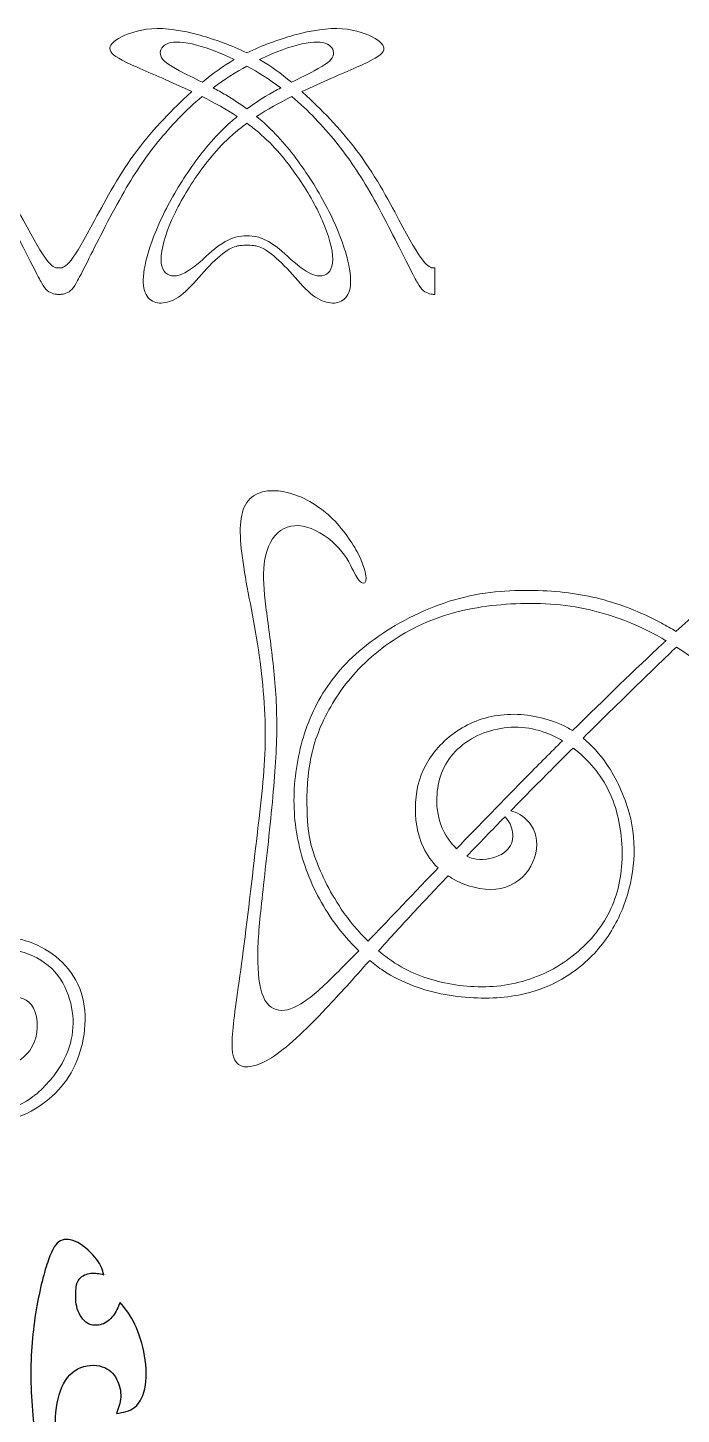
# Model space of a CAD drawing. Header units: millimetres. Extents: x -133 to 101, y -125 to 127.
# Drawn here: x -57.5 to -11.5, y 21.4 to 119.1 of the extents above; entities that cross this region are included whole.
import ezdxf

# ---------------------------------------------------------------- set-up
doc = ezdxf.new("R2010")
doc.units = ezdxf.units.MM
doc.header["$MEASUREMENT"] = 0
doc.layers.add('DV1_Layer_1', color=7, linetype='Continuous')
doc.layers.add('Layer 1', color=7, linetype='Continuous')

msp = doc.modelspace()

# ---------------------------------------------------------------- linework, layer by layer
at = {"layer": 'DV1_Layer_1', "color": 5, "linetype": 'Continuous'}
for points, knots in [([(-52.186, 31.237), (-52.281, 31.57), (-52.376, 31.903), (-52.691, 32.319), (-53.006, 32.736), (-53.542, 33.235), (-54.017, 33.497), (-54.493, 33.759), (-54.91, 33.783), (-55.237, 33.616), (-55.564, 33.45), (-55.802, 33.093), (-56.087, 32.284), (-56.373, 31.475), (-56.706, 30.214), (-56.95, 28.763), (-57.194, 27.312), (-57.348, 25.67), (-57.33, 23.945), (-57.312, 22.22), (-57.122, 20.412), (-56.902, 18.967), (-56.682, 17.522), (-56.432, 16.439), (-56.182, 15.553), (-55.933, 14.667), (-55.683, 13.977), (-55.433, 13.287)], [1.12380952, 1.12380952, 1.12380952, 1.12380952, 1.13333333, 1.13333333, 1.13333333, 1.14285714, 1.14285714, 1.14285714, 1.15238095, 1.15238095, 1.15238095, 1.16190476, 1.16190476, 1.16190476, 1.17142857, 1.17142857, 1.17142857, 1.18095238, 1.18095238, 1.18095238, 1.19047619, 1.19047619, 1.19047619, 1.2, 1.2, 1.2, 1.20952381, 1.20952381, 1.20952381, 1.20952381]), ([(-51.044, 29.274), (-51.186, 28.941), (-51.329, 28.608), (-51.531, 28.335), (-51.734, 28.061), (-51.995, 27.847), (-52.316, 27.74), (-52.638, 27.633), (-53.018, 27.633), (-53.339, 27.823), (-53.661, 28.013), (-53.922, 28.394), (-54.053, 28.828), (-54.184, 29.262), (-54.184, 29.75), (-54.154, 30.125), (-54.125, 30.499), (-54.065, 30.761), (-53.708, 31.166), (-53.411, 31.308), (-53.108, 31.344), (-52.804, 31.38), (-52.495, 31.308), (-52.186, 31.237)], [1.04761905, 1.04761905, 1.04761905, 1.04761905, 1.05714286, 1.05714286, 1.05714286, 1.06666667, 1.06666667, 1.06666667, 1.07619048, 1.07619048, 1.07619048, 1.08571429, 1.08571429, 1.08571429, 1.0952381, 1.0952381, 1.0952381, 1.1047619, 1.1047619, 1.11428571, 1.11428571, 1.11428571, 1.12380952, 1.12380952, 1.12380952, 1.12380952]), ([(-51.293, 21.459), (-50.83, 21.531), (-50.366, 21.602), (-49.997, 21.905), (-49.628, 22.209), (-49.355, 22.744), (-49.14, 24.147), (-49.2, 25.016), (-49.366, 25.825), (-49.533, 26.634), (-49.807, 27.383), (-50.401, 28.513), (-50.723, 28.894), (-51.044, 29.274)], [1, 1, 1, 1, 1.00952381, 1.00952381, 1.00952381, 1.01904762, 1.01904762, 1.02857143, 1.02857143, 1.02857143, 1.03809524, 1.03809524, 1.04761905, 1.04761905, 1.04761905, 1.04761905]), ([(-54.077, 13.287), (-54.481, 14.572), (-54.886, 15.857), (-55.159, 17.076), (-55.433, 18.295), (-55.576, 19.449), (-55.594, 20.46), (-55.611, 21.471), (-55.504, 22.339), (-55.243, 23.053), (-54.981, 23.767), (-54.565, 24.326), (-54.017, 24.611), (-53.47, 24.897), (-52.792, 24.909), (-52.299, 24.754), (-51.805, 24.599), (-51.496, 24.278), (-51.288, 23.886), (-51.079, 23.493), (-50.972, 23.029), (-50.99, 22.613), (-51.008, 22.197), (-51.151, 21.828), (-51.293, 21.459)], [0.91428571, 0.91428571, 0.91428571, 0.91428571, 0.92380952, 0.92380952, 0.92380952, 0.93333333, 0.93333333, 0.93333333, 0.94285714, 0.94285714, 0.94285714, 0.95238095, 0.95238095, 0.95238095, 0.96190476, 0.96190476, 0.96190476, 0.97142857, 0.97142857, 0.97142857, 0.98095238, 0.98095238, 0.98095238, 1, 1, 1, 1])]:
    msp.add_open_spline(points, degree=3, knots=knots, dxfattribs=at)
at = {"layer": 'Layer 1', "color": 5, "lineweight": 20}
msp.add_line((-28.856, 100.314), (-28.856, 102.172), dxfattribs=at)
for points, knots in [([(-42.102, 117.335), (-43.191, 117.869), (-44.347, 118.278), (-45.393, 118.568), (-46.692, 118.927), (-47.822, 119.102), (-48.806, 119.033), (-49.79, 118.963), (-50.63, 118.649), (-51.149, 118.341), (-51.669, 118.033), (-51.868, 117.731), (-51.696, 117.429), (-51.524, 117.127), (-50.98, 116.825), (-49.833, 116.315), (-48.834, 115.87), (-47.377, 115.268), (-45.982, 114.606)], [1.06741573, 1.06741573, 1.06741573, 1.06741573, 1.07303371, 1.07303371, 1.07303371, 1.07865169, 1.07865169, 1.07865169, 1.08426966, 1.08426966, 1.08426966, 1.08988764, 1.08988764, 1.08988764, 1.09550562, 1.09550562, 1.09550562, 1.1011236, 1.1011236, 1.1011236, 1.1011236]), ([(-38.221, 114.606), (-36.826, 115.268), (-35.369, 115.87), (-34.37, 116.315), (-33.223, 116.825), (-32.679, 117.127), (-32.507, 117.429), (-32.335, 117.731), (-32.534, 118.033), (-33.054, 118.341), (-33.573, 118.649), (-34.413, 118.963), (-35.397, 119.033), (-36.382, 119.102), (-37.511, 118.927), (-38.81, 118.568), (-39.856, 118.278), (-41.013, 117.869), (-42.102, 117.335)], [1.03370787, 1.03370787, 1.03370787, 1.03370787, 1.03932584, 1.03932584, 1.03932584, 1.04494382, 1.04494382, 1.04494382, 1.0505618, 1.0505618, 1.0505618, 1.05617978, 1.05617978, 1.05617978, 1.06179775, 1.06179775, 1.06179775, 1.06741573, 1.06741573, 1.06741573, 1.06741573]), ([(-45.239, 115.257), (-45.843, 115.562), (-46.404, 115.832), (-46.841, 116.063), (-47.666, 116.497), (-48.053, 116.793), (-48.17, 117.111), (-48.288, 117.428), (-48.137, 117.766), (-47.772, 117.947), (-47.406, 118.128), (-46.826, 118.152), (-45.966, 117.959), (-45.164, 117.779), (-44.12, 117.411), (-42.99, 116.861)], [0.1428571, 0.1428571, 0.1428571, 0.1428571, 0.2857143, 0.2857143, 0.2857143, 0.4285714, 0.4285714, 0.4285714, 0.5714286, 0.5714286, 0.5714286, 0.7142857, 0.7142857, 0.7142857, 1, 1, 1, 1]), ([(-38.964, 115.257), (-38.36, 115.562), (-37.799, 115.832), (-37.362, 116.063), (-36.537, 116.497), (-36.151, 116.793), (-36.033, 117.111), (-35.915, 117.428), (-36.066, 117.766), (-36.431, 117.947), (-36.797, 118.128), (-37.377, 118.152), (-38.237, 117.959), (-39.039, 117.779), (-40.083, 117.411), (-41.213, 116.861)], [0.1428571, 0.1428571, 0.1428571, 0.1428571, 0.2857143, 0.2857143, 0.2857143, 0.4285714, 0.4285714, 0.4285714, 0.5714286, 0.5714286, 0.5714286, 0.7142857, 0.7142857, 0.7142857, 1, 1, 1, 1]), ([(-45.982, 114.606), (-46.166, 114.438), (-46.352, 114.265), (-46.541, 114.086), (-47.779, 112.911), (-49.126, 111.492), (-50.276, 109.855), (-51.427, 108.218), (-52.381, 106.364), (-53.097, 105.047), (-53.813, 103.731), (-54.29, 102.951), (-54.625, 102.562), (-54.96, 102.172), (-55.154, 102.172), (-55.347, 102.172), (-55.54, 102.172), (-55.734, 102.172), (-56.069, 102.562), (-56.404, 102.951), (-56.881, 103.731), (-57.597, 105.047), (-58.313, 106.364), (-59.267, 108.218), (-60.418, 109.855), (-61.568, 111.492), (-62.915, 112.911), (-64.154, 114.086), (-64.342, 114.265), (-64.528, 114.438), (-64.712, 114.606)], [1.1011236, 1.1011236, 1.1011236, 1.1011236, 1.10674157, 1.10674157, 1.10674157, 1.11235955, 1.11235955, 1.11235955, 1.11797753, 1.11797753, 1.11797753, 1.12359551, 1.12359551, 1.12359551, 1.12921348, 1.12921348, 1.12921348, 1.13483146, 1.13483146, 1.13483146, 1.14044944, 1.14044944, 1.14044944, 1.14606742, 1.14606742, 1.14606742, 1.15168539, 1.15168539, 1.15168539, 1.15730337, 1.15730337, 1.15730337, 1.15730337]), ([(-42.102, 113.382), (-42.577, 113.733), (-43.075, 114.061), (-43.592, 114.367), (-43.885, 114.54), (-44.185, 114.707), (-44.483, 114.865)], [1, 1, 1, 1, 1.1428571, 1.1428571, 1.1428571, 1.2857143, 1.2857143, 1.2857143, 1.2857143]), ([(-39.72, 114.865), (-40.018, 114.707), (-40.318, 114.54), (-40.611, 114.367), (-41.128, 114.061), (-41.626, 113.733), (-42.102, 113.382)], [0.5714286, 0.5714286, 0.5714286, 0.5714286, 0.7142857, 0.7142857, 0.7142857, 1, 1, 1, 1]), ([(-28.856, 102.172), (-29.049, 102.172), (-29.243, 102.172), (-29.578, 102.562), (-29.913, 102.951), (-30.39, 103.731), (-31.106, 105.047), (-31.822, 106.364), (-32.776, 108.218), (-33.927, 109.855), (-35.077, 111.492), (-36.424, 112.911), (-37.662, 114.086), (-37.851, 114.265), (-38.037, 114.438), (-38.221, 114.606)], [1.00561798, 1.00561798, 1.00561798, 1.00561798, 1.01123596, 1.01123596, 1.01123596, 1.01685393, 1.01685393, 1.01685393, 1.02247191, 1.02247191, 1.02247191, 1.02808989, 1.02808989, 1.02808989, 1.03370787, 1.03370787, 1.03370787, 1.03370787]), ([(-65.435, 114.253), (-64.272, 113.284), (-63.226, 112.17), (-62.325, 111.059), (-61.407, 109.926), (-60.64, 108.797), (-59.77, 107.256), (-58.9, 105.716), (-57.928, 103.765), (-57.374, 102.665), (-56.82, 101.565), (-56.684, 101.316), (-56.557, 101.102), (-56.43, 100.887), (-56.312, 100.708), (-56.168, 100.585), (-56.024, 100.462), (-55.853, 100.395), (-55.726, 100.359), (-55.599, 100.323), (-55.516, 100.317), (-55.46, 100.314), (-55.405, 100.311), (-55.376, 100.311), (-55.347, 100.311), (-55.318, 100.311), (-55.29, 100.311), (-55.234, 100.314), (-55.178, 100.317), (-55.095, 100.323), (-54.968, 100.359), (-54.841, 100.395), (-54.67, 100.462), (-54.526, 100.585), (-54.382, 100.708), (-54.264, 100.887), (-54.137, 101.102), (-54.011, 101.316), (-53.875, 101.565), (-53.32, 102.665), (-52.766, 103.765), (-51.794, 105.716), (-50.924, 107.256), (-50.054, 108.797), (-49.287, 109.926), (-48.369, 111.059), (-47.468, 112.17), (-46.422, 113.284), (-45.259, 114.253)], [1.70786517, 1.70786517, 1.70786517, 1.70786517, 1.71348315, 1.71348315, 1.71348315, 1.71910112, 1.71910112, 1.71910112, 1.7247191, 1.7247191, 1.7247191, 1.73033708, 1.73033708, 1.73033708, 1.73595506, 1.73595506, 1.73595506, 1.74157303, 1.74157303, 1.74157303, 1.74719101, 1.74719101, 1.74719101, 1.75280899, 1.75280899, 1.75280899, 1.75842697, 1.75842697, 1.75842697, 1.76404494, 1.76404494, 1.76404494, 1.76966292, 1.76966292, 1.76966292, 1.7752809, 1.7752809, 1.7752809, 1.78089888, 1.78089888, 1.78089888, 1.78651685, 1.78651685, 1.78651685, 1.79213483, 1.79213483, 1.79213483, 1.79775281, 1.79775281, 1.79775281, 1.79775281]), ([(-38.944, 114.253), (-37.781, 113.284), (-36.735, 112.17), (-35.834, 111.059), (-34.916, 109.926), (-34.149, 108.797), (-33.279, 107.256), (-32.409, 105.716), (-31.437, 103.765), (-30.883, 102.665), (-30.328, 101.565), (-30.193, 101.316), (-30.066, 101.102), (-29.939, 100.887), (-29.821, 100.708), (-29.677, 100.585), (-29.533, 100.462), (-29.362, 100.395), (-29.235, 100.359), (-29.108, 100.323), (-29.025, 100.317), (-28.969, 100.314), (-28.914, 100.311), (-28.885, 100.311), (-28.856, 100.311)], [1.94382022, 1.94382022, 1.94382022, 1.94382022, 1.9494382, 1.9494382, 1.9494382, 1.95505618, 1.95505618, 1.95505618, 1.96067416, 1.96067416, 1.96067416, 1.96629213, 1.96629213, 1.96629213, 1.97191011, 1.97191011, 1.97191011, 1.97752809, 1.97752809, 1.97752809, 1.98314607, 1.98314607, 1.98314607, 1.98876404, 1.98876404, 1.98876404, 1.98876404]), ([(-42.789, 112.847), (-43.131, 112.565), (-43.46, 112.271), (-43.774, 111.963), (-44.712, 111.046), (-45.524, 110.014), (-46.266, 108.91), (-47.007, 107.806), (-47.678, 106.631), (-48.181, 105.549), (-48.683, 104.466), (-49.019, 103.475), (-49.213, 102.665), (-49.408, 101.854), (-49.463, 101.222), (-49.37, 100.759), (-49.278, 100.295), (-49.04, 99.999), (-48.748, 99.841), (-48.457, 99.682), (-48.113, 99.661), (-47.718, 99.765), (-47.324, 99.869), (-46.88, 100.099), (-46.409, 100.528), (-45.938, 100.957), (-45.44, 101.585), (-44.929, 102.132), (-44.419, 102.678), (-43.897, 103.143), (-43.492, 103.404), (-43.087, 103.666), (-42.8, 103.723), (-42.588, 103.752), (-42.376, 103.78), (-42.239, 103.78), (-42.102, 103.78), (-41.964, 103.78), (-41.827, 103.78), (-41.615, 103.752), (-41.403, 103.723), (-41.116, 103.666), (-40.711, 103.404), (-40.306, 103.143), (-39.784, 102.678), (-39.274, 102.132), (-38.763, 101.585), (-38.265, 100.957), (-37.794, 100.528), (-37.323, 100.099), (-36.879, 99.869), (-36.485, 99.765), (-36.091, 99.661), (-35.746, 99.682), (-35.455, 99.841), (-35.163, 99.999), (-34.925, 100.295), (-34.833, 100.759), (-34.741, 101.222), (-34.795, 101.854), (-34.99, 102.665), (-35.185, 103.475), (-35.52, 104.466), (-36.023, 105.549), (-36.525, 106.631), (-37.196, 107.806), (-37.937, 108.91), (-38.679, 110.014), (-39.491, 111.046), (-40.429, 111.963), (-40.743, 112.271), (-41.072, 112.565), (-41.414, 112.847)], [1.8033708, 1.8033708, 1.8033708, 1.8033708, 1.8089888, 1.8089888, 1.8089888, 1.8146067, 1.8146067, 1.8146067, 1.8202247, 1.8202247, 1.8202247, 1.8258427, 1.8258427, 1.8258427, 1.8314607, 1.8314607, 1.8314607, 1.8370787, 1.8370787, 1.8370787, 1.8426966, 1.8426966, 1.8426966, 1.8483146, 1.8483146, 1.8483146, 1.8539326, 1.8539326, 1.8539326, 1.8595506, 1.8595506, 1.8595506, 1.8651685, 1.8651685, 1.8651685, 1.8707865, 1.8707865, 1.8707865, 1.8764045, 1.8764045, 1.8764045, 1.8820225, 1.8820225, 1.8820225, 1.8876404, 1.8876404, 1.8876404, 1.8932584, 1.8932584, 1.8932584, 1.8988764, 1.8988764, 1.8988764, 1.9044944, 1.9044944, 1.9044944, 1.9101124, 1.9101124, 1.9101124, 1.9157303, 1.9157303, 1.9157303, 1.9213483, 1.9213483, 1.9213483, 1.9269663, 1.9269663, 1.9269663, 1.9325843, 1.9325843, 1.9325843, 1.9382022, 1.9382022, 1.9382022, 1.9382022]), ([(-42.102, 104.437), (-42.343, 104.431), (-42.585, 104.425), (-42.914, 104.335), (-43.243, 104.244), (-43.66, 104.069), (-44.17, 103.676), (-44.68, 103.284), (-45.284, 102.674), (-45.858, 102.242), (-46.432, 101.81), (-46.976, 101.556), (-47.404, 101.62), (-47.833, 101.683), (-48.147, 102.064), (-48.153, 102.767), (-48.159, 103.471), (-47.857, 104.498), (-47.407, 105.534), (-46.957, 106.569), (-46.359, 107.614), (-45.629, 108.668), (-44.898, 109.722), (-44.034, 110.785), (-42.911, 111.737), (-42.654, 111.954), (-42.384, 112.165), (-42.102, 112.371)], [1, 1, 1, 1, 1.0526316, 1.0526316, 1.0526316, 1.1052632, 1.1052632, 1.1052632, 1.1578947, 1.1578947, 1.1578947, 1.2105263, 1.2105263, 1.2105263, 1.2631579, 1.2631579, 1.2631579, 1.3157895, 1.3157895, 1.3157895, 1.3684211, 1.3684211, 1.3684211, 1.4210526, 1.4210526, 1.4210526, 1.4736842, 1.4736842, 1.4736842, 1.4736842]), ([(-42.102, 112.371), (-41.819, 112.165), (-41.549, 111.954), (-41.292, 111.737), (-40.169, 110.785), (-39.305, 109.722), (-38.575, 108.668), (-37.844, 107.614), (-37.246, 106.569), (-36.796, 105.534), (-36.346, 104.498), (-36.044, 103.471), (-36.05, 102.767), (-36.056, 102.064), (-36.37, 101.683), (-36.799, 101.62), (-37.228, 101.556), (-37.771, 101.81), (-38.345, 102.242), (-38.919, 102.674), (-39.523, 103.284), (-40.033, 103.676), (-40.544, 104.069), (-40.96, 104.244), (-41.289, 104.335), (-41.619, 104.425), (-41.86, 104.431), (-42.102, 104.437)], [0.4736842, 0.4736842, 0.4736842, 0.4736842, 0.5263158, 0.5263158, 0.5263158, 0.5789474, 0.5789474, 0.5789474, 0.6315789, 0.6315789, 0.6315789, 0.6842105, 0.6842105, 0.6842105, 0.7368421, 0.7368421, 0.7368421, 0.7894737, 0.7894737, 0.7894737, 0.8421053, 0.8421053, 0.8421053, 0.8947368, 0.8947368, 0.8947368, 1, 1, 1, 1]), ([(-11.861, 76.564), (-9.554, 78.683), (-7.647, 80.298), (-5.557, 81.811), (-3.187, 83.528), (-0.583, 85.116), (1.736, 86.179), (4.055, 87.243), (6.088, 87.783), (7.699, 87.951), (9.31, 88.119), (10.499, 87.915), (11.089, 87.481), (11.68, 87.047), (11.672, 86.383), (11.434, 85.694), (11.195, 85.006), (10.726, 84.295), (10.092, 83.673), (9.459, 83.051), (8.661, 82.519), (7.625, 81.784), (6.589, 81.049), (5.314, 80.11), (4.305, 79.074), (3.296, 78.038), (2.553, 76.904), (2.233, 75.528), (1.912, 74.151), (2.014, 72.532), (2.303, 70.953), (2.592, 69.373), (3.069, 67.832), (3.781, 66.018), (4.493, 64.203), (5.439, 62.115), (6.088, 59.984), (6.737, 57.853), (7.089, 55.679), (7.183, 53.571), (7.277, 51.464), (7.113, 49.423), (6.788, 47.757), (6.464, 46.091), (5.979, 44.801), (5.337, 43.733), (4.696, 42.666), (3.898, 41.821), (3.026, 41.164), (2.154, 40.507), (1.208, 40.038), (0.289, 39.834), (-0.63, 39.631), (-1.521, 39.694), (-1.987, 39.971), (-2.452, 40.249), (-2.491, 40.742), (-2.28, 41.606), (-2.069, 42.47), (-1.607, 43.706), (-1.162, 45.317), (-0.716, 46.928), (-0.286, 48.914), (-0.11, 50.881), (0.066, 52.848), (-0.012, 54.795), (-0.29, 56.719), (-0.567, 58.643), (-1.044, 60.544), (-1.65, 62.295), (-2.256, 64.047), (-2.992, 65.65), (-4.024, 67.332), (-5.056, 69.013), (-6.386, 70.773), (-7.899, 72.294), (-9.112, 73.514), (-10.444, 74.58), (-11.828, 75.465)], [3, 3, 3, 3, 3.074074, 3.074074, 3.074074, 3.111111, 3.111111, 3.111111, 3.148148, 3.148148, 3.148148, 3.185185, 3.185185, 3.185185, 3.222222, 3.222222, 3.222222, 3.259259, 3.259259, 3.259259, 3.296296, 3.296296, 3.296296, 3.333333, 3.333333, 3.333333, 3.37037, 3.37037, 3.37037, 3.407407, 3.407407, 3.407407, 3.444444, 3.444444, 3.444444, 3.481481, 3.481481, 3.481481, 3.518519, 3.518519, 3.518519, 3.555556, 3.555556, 3.555556, 3.592593, 3.592593, 3.592593, 3.62963, 3.62963, 3.62963, 3.666667, 3.666667, 3.666667, 3.703704, 3.703704, 3.703704, 3.740741, 3.740741, 3.740741, 3.777778, 3.777778, 3.777778, 3.814815, 3.814815, 3.814815, 3.851852, 3.851852, 3.851852, 3.888889, 3.888889, 3.888889, 3.925926, 3.925926, 3.925926, 3.962963, 3.962963, 3.962963, 4, 4, 4, 4]), ([(-33.449, 53.37), (-34.606, 52.088), (-35.597, 50.983), (-36.491, 50.033), (-38.051, 48.375), (-39.319, 47.186), (-40.366, 46.525), (-41.414, 45.864), (-42.244, 45.731), (-42.693, 46.044), (-43.143, 46.357), (-43.213, 47.116), (-43.1, 48.41), (-42.986, 49.704), (-42.689, 51.534), (-42.357, 54.068), (-42.025, 56.602), (-41.657, 59.84), (-41.356, 62.432), (-41.055, 65.025), (-40.82, 66.972), (-40.808, 69.088), (-40.797, 71.203), (-41.008, 73.487), (-41.356, 75.688), (-41.704, 77.89), (-42.189, 80.009), (-42.423, 81.753), (-42.658, 83.497), (-42.642, 84.866), (-42.114, 85.644), (-41.587, 86.422), (-40.546, 86.61), (-39.471, 86.403), (-38.396, 86.195), (-37.285, 85.593), (-36.378, 84.791), (-35.471, 83.99), (-34.767, 82.989), (-34.329, 82.164), (-33.891, 81.339), (-33.719, 80.69), (-33.703, 80.334), (-33.688, 79.978), (-33.829, 79.915), (-33.977, 79.978), (-34.126, 80.04), (-34.282, 80.228), (-34.509, 80.662), (-34.736, 81.096), (-35.033, 81.777), (-35.615, 82.426), (-36.198, 83.075), (-37.066, 83.693), (-37.872, 83.919), (-38.677, 84.146), (-39.42, 83.982), (-39.944, 83.497), (-40.468, 83.012), (-40.773, 82.207), (-40.883, 81.319), (-40.992, 80.432), (-40.906, 79.462), (-40.761, 78.289), (-40.617, 77.116), (-40.413, 75.739), (-40.257, 74.316), (-40.101, 72.892), (-39.991, 71.422), (-39.995, 69.838), (-39.999, 68.255), (-40.116, 66.558), (-40.308, 64.536), (-40.499, 62.514), (-40.765, 60.168), (-40.965, 58.369), (-41.164, 56.571), (-41.297, 55.319), (-41.328, 54.131), (-41.36, 52.942), (-41.289, 51.816), (-41.043, 51.069), (-40.797, 50.322), (-40.374, 49.954), (-39.862, 49.876), (-39.35, 49.798), (-38.748, 50.009), (-38.052, 50.482), (-37.356, 50.955), (-36.566, 51.691), (-35.627, 52.625), (-35.215, 53.035), (-34.774, 53.484), (-34.219, 54.058)], [6, 6, 6, 6, 6.03125, 6.03125, 6.03125, 6.0625, 6.0625, 6.0625, 6.09375, 6.09375, 6.09375, 6.125, 6.125, 6.125, 6.15625, 6.15625, 6.15625, 6.1875, 6.1875, 6.1875, 6.21875, 6.21875, 6.21875, 6.25, 6.25, 6.25, 6.28125, 6.28125, 6.28125, 6.3125, 6.3125, 6.3125, 6.34375, 6.34375, 6.34375, 6.375, 6.375, 6.375, 6.40625, 6.40625, 6.40625, 6.4375, 6.4375, 6.4375, 6.46875, 6.46875, 6.46875, 6.5, 6.5, 6.5, 6.53125, 6.53125, 6.53125, 6.5625, 6.5625, 6.5625, 6.59375, 6.59375, 6.59375, 6.625, 6.625, 6.625, 6.65625, 6.65625, 6.65625, 6.6875, 6.6875, 6.6875, 6.71875, 6.71875, 6.71875, 6.75, 6.75, 6.75, 6.78125, 6.78125, 6.78125, 6.8125, 6.8125, 6.8125, 6.84375, 6.84375, 6.84375, 6.875, 6.875, 6.875, 6.90625, 6.90625, 6.90625, 6.9375, 6.9375, 6.9375, 7, 7, 7, 7]), ([(-34.219, 54.058), (-34.843, 54.661), (-35.411, 55.325), (-35.909, 56.008), (-36.839, 57.282), (-37.528, 58.62), (-38.005, 60.016), (-38.482, 61.412), (-38.748, 62.866), (-38.779, 64.364), (-38.81, 65.862), (-38.607, 67.402), (-38.196, 68.853), (-37.786, 70.304), (-37.168, 71.665), (-36.257, 72.928), (-35.346, 74.191), (-34.141, 75.356), (-32.565, 76.404), (-30.99, 77.452), (-29.042, 78.383), (-27.114, 78.895), (-25.187, 79.407), (-23.278, 79.501), (-21.573, 79.442), (-19.869, 79.384), (-18.367, 79.172), (-16.932, 78.781), (-15.497, 78.39), (-14.128, 77.819), (-12.897, 77.159), (-12.54, 76.967), (-12.195, 76.769), (-11.861, 76.564)], [7, 7, 7, 7, 7.083333, 7.083333, 7.083333, 7.166666, 7.166666, 7.166666, 7.249999, 7.249999, 7.249999, 7.333333, 7.333333, 7.333333, 7.416666, 7.416666, 7.416666, 7.5, 7.5, 7.5, 7.583333, 7.583333, 7.583333, 7.666666, 7.666666, 7.666666, 7.75, 7.75, 7.75, 7.833333, 7.833333, 7.833333, 8, 8, 8, 8]), ([(-33.565, 54.736), (-34.252, 55.414), (-34.896, 56.189), (-35.447, 57.001), (-36.323, 58.291), (-36.964, 59.675), (-37.336, 60.739), (-37.707, 61.803), (-37.809, 62.546), (-37.852, 63.605), (-37.895, 64.665), (-37.88, 66.041), (-37.653, 67.332), (-37.426, 68.622), (-36.988, 69.827), (-36.323, 71.035), (-35.659, 72.243), (-34.767, 73.456), (-33.551, 74.562), (-32.335, 75.669), (-30.794, 76.67), (-29.128, 77.338), (-27.462, 78.007), (-25.671, 78.343), (-23.834, 78.476), (-21.996, 78.609), (-20.111, 78.539), (-18.265, 78.156), (-16.42, 77.772), (-14.613, 77.076), (-12.861, 76.087), (-12.761, 76.031), (-12.662, 75.973), (-12.562, 75.915)], [0, 0, 0, 0, 0.083333, 0.083333, 0.083333, 0.166666, 0.166666, 0.166666, 0.249999, 0.249999, 0.249999, 0.333333, 0.333333, 0.333333, 0.416666, 0.416666, 0.416666, 0.5, 0.5, 0.5, 0.583333, 0.583333, 0.583333, 0.666666, 0.666666, 0.666666, 0.75, 0.75, 0.75, 0.833333, 0.833333, 0.833333, 1, 1, 1, 1]), ([(-12.562, 75.915), (-12.644, 75.839), (-12.727, 75.762), (-12.81, 75.684), (-14.697, 73.923), (-16.873, 71.824), (-19.148, 69.571)], [1, 1, 1, 1, 1.333333, 1.333333, 1.333333, 2, 2, 2, 2]), ([(-11.828, 75.465), (-12.605, 74.727), (-13.438, 73.919), (-14.371, 73.01), (-15.565, 71.846), (-16.925, 70.518), (-18.409, 69.048)], [4, 4, 4, 4, 4.333333, 4.333333, 4.333333, 5, 5, 5, 5]), ([(-19.148, 69.571), (-19.273, 69.648), (-19.401, 69.722), (-19.532, 69.791), (-20.658, 70.39), (-22.011, 70.71), (-23.274, 70.722), (-24.537, 70.734), (-25.711, 70.437), (-26.743, 69.874), (-27.775, 69.311), (-28.667, 68.482), (-29.261, 67.551), (-29.856, 66.62), (-30.153, 65.588), (-30.215, 64.501), (-30.278, 63.414), (-30.106, 62.272), (-29.664, 61.333), (-29.406, 60.786), (-29.056, 60.307), (-28.626, 59.899)], [2, 2, 2, 2, 2.25, 2.25, 2.25, 2.375, 2.375, 2.375, 2.5, 2.5, 2.5, 2.625, 2.625, 2.625, 2.75, 2.75, 2.75, 2.875, 2.875, 2.875, 3, 3, 3, 3]), ([(-27.33, 61.248), (-27.465, 61.38), (-27.595, 61.528), (-27.721, 61.689), (-28.174, 62.272), (-28.573, 63.038), (-28.686, 64.063), (-28.8, 65.087), (-28.628, 66.37), (-27.975, 67.398), (-27.322, 68.427), (-26.188, 69.201), (-24.929, 69.569), (-23.669, 69.936), (-22.285, 69.897), (-20.999, 69.412), (-20.61, 69.266), (-20.229, 69.078), (-19.864, 68.859)], [1, 1, 1, 1, 1.285714, 1.285714, 1.285714, 1.428571, 1.428571, 1.428571, 1.571429, 1.571429, 1.571429, 1.714286, 1.714286, 1.714286, 1.857143, 1.857143, 1.857143, 2, 2, 2, 2]), ([(-18.409, 69.048), (-17.785, 68.544), (-17.245, 67.939), (-16.775, 67.258), (-16.044, 66.198), (-15.481, 64.954), (-15.161, 63.789), (-14.84, 62.624), (-14.762, 61.537), (-14.84, 60.446), (-14.918, 59.355), (-15.153, 58.26), (-15.559, 57.2), (-15.966, 56.141), (-16.545, 55.116), (-17.315, 54.213), (-18.085, 53.309), (-19.047, 52.527), (-20.111, 51.949), (-21.175, 51.37), (-22.34, 50.995), (-23.701, 50.826), (-25.061, 50.658), (-26.618, 50.697), (-28.139, 50.979), (-29.66, 51.261), (-31.146, 51.784), (-32.475, 52.652), (-32.81, 52.871), (-33.135, 53.112), (-33.449, 53.37)], [5, 5, 5, 5, 5.090909, 5.090909, 5.090909, 5.181818, 5.181818, 5.181818, 5.272728, 5.272728, 5.272728, 5.363637, 5.363637, 5.363637, 5.454547, 5.454547, 5.454547, 5.545456, 5.545456, 5.545456, 5.636366, 5.636366, 5.636366, 5.727275, 5.727275, 5.727275, 5.818185, 5.818185, 5.818185, 6, 6, 6, 6]), ([(-19.864, 68.859), (-20.672, 68.055), (-21.49, 67.234), (-22.309, 66.405), (-24.028, 64.664), (-25.753, 62.885), (-27.33, 61.248)], [0, 0, 0, 0, 0.333333, 0.333333, 0.333333, 1, 1, 1, 1]), ([(-32.826, 54.059), (-32.657, 53.915), (-32.486, 53.779), (-32.315, 53.65), (-31.17, 52.786), (-29.989, 52.254), (-28.667, 51.917), (-27.345, 51.581), (-25.883, 51.44), (-24.479, 51.573), (-23.075, 51.706), (-21.73, 52.113), (-20.498, 52.797), (-19.266, 53.482), (-18.148, 54.443), (-17.335, 55.534), (-16.521, 56.625), (-16.013, 57.845), (-15.79, 59.21), (-15.567, 60.575), (-15.63, 62.084), (-15.935, 63.418), (-16.24, 64.751), (-16.787, 65.909), (-17.655, 66.953), (-18.075, 67.457), (-18.569, 67.935), (-19.113, 68.349)], [0, 0, 0, 0, 0.099996, 0.099996, 0.099996, 0.199997, 0.199997, 0.199997, 0.299997, 0.299997, 0.299997, 0.399998, 0.399998, 0.399998, 0.499998, 0.499998, 0.499998, 0.599998, 0.599998, 0.599998, 0.699999, 0.699999, 0.699999, 0.799999, 0.799999, 0.799999, 1, 1, 1, 1]), ([(-19.113, 68.349), (-20.024, 67.444), (-20.978, 66.489), (-21.964, 65.49), (-22.472, 64.977), (-22.988, 64.451), (-23.509, 63.919)], [1, 1, 1, 1, 1.333333, 1.333333, 1.333333, 2, 2, 2, 2]), ([(-23.509, 63.919), (-23.316, 63.882), (-23.092, 63.806), (-22.86, 63.668), (-22.395, 63.39), (-21.894, 62.858), (-21.734, 62.127), (-21.573, 61.396), (-21.753, 60.465), (-22.254, 59.742), (-22.754, 59.019), (-23.576, 58.502), (-24.553, 58.401), (-25.531, 58.299), (-26.665, 58.612), (-27.588, 59.136), (-27.703, 59.201), (-27.815, 59.27), (-27.923, 59.342)], [2, 2, 2, 2, 2.142857, 2.142857, 2.142857, 2.285714, 2.285714, 2.285714, 2.428571, 2.428571, 2.428571, 2.571429, 2.571429, 2.571429, 2.714286, 2.714286, 2.714286, 3, 3, 3, 3]), ([(-26.604, 60.724), (-26.461, 60.654), (-26.311, 60.6), (-26.156, 60.563), (-25.554, 60.419), (-24.858, 60.528), (-24.35, 60.763), (-23.841, 60.997), (-23.521, 61.357), (-23.407, 61.771), (-23.294, 62.186), (-23.388, 62.655), (-23.556, 62.999), (-23.661, 63.214), (-23.795, 63.38), (-23.909, 63.51)], [1, 1, 1, 1, 1.166667, 1.166667, 1.166667, 1.333333, 1.333333, 1.333333, 1.5, 1.5, 1.5, 1.666667, 1.666667, 1.666667, 2, 2, 2, 2]), ([(-28.626, 59.899), (-29.643, 58.839), (-30.569, 57.869), (-31.353, 57.048), (-32.256, 56.102), (-32.971, 55.354), (-33.565, 54.736)], [3, 3, 3, 3, 3.333333, 3.333333, 3.333333, 4, 4, 4, 4]), ([(-76.557, 59.133), (-76.521, 58.773), (-76.48, 58.415), (-76.437, 58.067), (-76.269, 56.719), (-76.06, 55.514), (-75.689, 54.28), (-75.318, 53.045), (-74.784, 51.78), (-74.157, 50.578), (-73.53, 49.376), (-72.809, 48.237), (-71.979, 47.239), (-71.148, 46.241), (-70.208, 45.383), (-69.242, 44.687), (-68.277, 43.991), (-67.287, 43.458), (-66.209, 43.097), (-65.131, 42.737), (-63.965, 42.55), (-62.895, 42.476), (-61.825, 42.401), (-60.852, 42.44), (-59.93, 42.616), (-59.009, 42.792), (-58.14, 43.106), (-57.337, 43.672), (-56.534, 44.239), (-55.797, 45.058), (-55.299, 45.837), (-54.801, 46.615), (-54.543, 47.352), (-54.424, 48.097), (-54.306, 48.842), (-54.328, 49.596), (-54.518, 50.369), (-54.708, 51.142), (-55.065, 51.934), (-55.637, 52.572), (-56.209, 53.21), (-56.996, 53.694), (-57.791, 53.93), (-58.585, 54.167), (-59.388, 54.156), (-60.139, 53.9), (-60.89, 53.644), (-61.589, 53.144), (-62.056, 52.495), (-62.524, 51.846), (-62.76, 51.048), (-62.749, 50.292), (-62.738, 49.536), (-62.48, 48.82), (-62.037, 48.331), (-61.594, 47.841), (-60.967, 47.577), (-60.384, 47.558), (-59.801, 47.539), (-59.262, 47.764), (-58.981, 48.114), (-58.701, 48.463), (-58.679, 48.936), (-58.77, 49.255), (-58.86, 49.574), (-59.064, 49.739), (-59.223, 49.819), (-59.383, 49.899), (-59.498, 49.893), (-59.553, 49.945), (-59.608, 49.998), (-59.603, 50.108), (-59.471, 50.284), (-59.339, 50.46), (-59.08, 50.702), (-58.621, 50.762), (-58.162, 50.823), (-57.502, 50.702), (-57.144, 50.019), (-56.787, 49.337), (-56.732, 48.094), (-57.298, 47.192), (-57.865, 46.29), (-59.053, 45.729), (-60.203, 45.823), (-61.352, 45.916), (-62.463, 46.664), (-63.14, 47.649), (-63.816, 48.633), (-64.058, 49.855), (-63.8, 51.081), (-63.541, 52.308), (-62.782, 53.54), (-61.688, 54.266), (-60.593, 54.992), (-59.163, 55.212), (-57.694, 54.772), (-56.226, 54.332), (-54.719, 53.232), (-54.009, 51.703), (-53.3, 50.174), (-53.388, 48.215), (-53.971, 46.609), (-54.554, 45.003), (-55.632, 43.749), (-57.034, 42.919), (-58.437, 42.088), (-60.164, 41.681), (-61.864, 41.626), (-63.563, 41.571), (-65.235, 41.868), (-66.787, 42.495), (-68.338, 43.122), (-69.768, 44.079), (-71.014, 45.19), (-72.259, 46.301), (-73.321, 47.566), (-74.226, 48.941), (-75.13, 50.317), (-75.879, 51.802), (-76.39, 53.306), (-76.902, 54.81), (-77.177, 56.334), (-77.347, 57.888), (-77.38, 58.19), (-77.409, 58.493), (-77.434, 58.796)], [5, 5, 5, 5, 5.04651, 5.04651, 5.04651, 5.069766, 5.069766, 5.069766, 5.093021, 5.093021, 5.093021, 5.116277, 5.116277, 5.116277, 5.139533, 5.139533, 5.139533, 5.162789, 5.162789, 5.162789, 5.186045, 5.186045, 5.186045, 5.209301, 5.209301, 5.209301, 5.232557, 5.232557, 5.232557, 5.255812, 5.255812, 5.255812, 5.279068, 5.279068, 5.279068, 5.302324, 5.302324, 5.302324, 5.32558, 5.32558, 5.32558, 5.348836, 5.348836, 5.348836, 5.372092, 5.372092, 5.372092, 5.395348, 5.395348, 5.395348, 5.418603, 5.418603, 5.418603, 5.441859, 5.441859, 5.441859, 5.465115, 5.465115, 5.465115, 5.488371, 5.488371, 5.488371, 5.511627, 5.511627, 5.511627, 5.534883, 5.534883, 5.534883, 5.558139, 5.558139, 5.558139, 5.581395, 5.581395, 5.581395, 5.60465, 5.60465, 5.60465, 5.627906, 5.627906, 5.627906, 5.651162, 5.651162, 5.651162, 5.674418, 5.674418, 5.674418, 5.697674, 5.697674, 5.697674, 5.72093, 5.72093, 5.72093, 5.744186, 5.744186, 5.744186, 5.767441, 5.767441, 5.767441, 5.790697, 5.790697, 5.790697, 5.813953, 5.813953, 5.813953, 5.837209, 5.837209, 5.837209, 5.860465, 5.860465, 5.860465, 5.883721, 5.883721, 5.883721, 5.906977, 5.906977, 5.906977, 5.930232, 5.930232, 5.930232, 5.953488, 5.953488, 5.953488, 5.976744, 5.976744, 5.976744, 6, 6, 6, 6]), ([(-27.923, 59.342), (-28.85, 58.366), (-29.74, 57.42), (-30.559, 56.536), (-31.381, 55.648), (-32.133, 54.824), (-32.826, 54.059)], [3, 3, 3, 3, 3.333333, 3.333333, 3.333333, 4, 4, 4, 4])]:
    msp.add_open_spline(points, degree=3, knots=knots, dxfattribs=at)
for points in [[(-42.99, 116.861), (-43.779, 116.403), (-44.507, 115.872), (-45.239, 115.257)], [(-44.483, 114.865), (-43.704, 115.447), (-42.893, 115.964), (-42.102, 116.4)], [(-42.102, 116.4), (-41.31, 115.964), (-40.499, 115.447), (-39.72, 114.865)], [(-41.213, 116.861), (-40.424, 116.403), (-39.696, 115.872), (-38.964, 115.257)], [(-45.259, 114.253), (-44.371, 113.807), (-43.542, 113.342), (-42.789, 112.847)], [(-41.414, 112.847), (-40.661, 113.342), (-39.833, 113.807), (-38.944, 114.253)], [(-28.856, 100.311), (-28.855, 100.311), (-28.856, 100.312), (-28.856, 100.314)], [(-23.909, 63.51), (-24.809, 62.587), (-25.716, 61.65), (-26.604, 60.724)]]:
    msp.add_open_spline(points, degree=3, dxfattribs=at)

doc.saveas('drawing.dxf')
